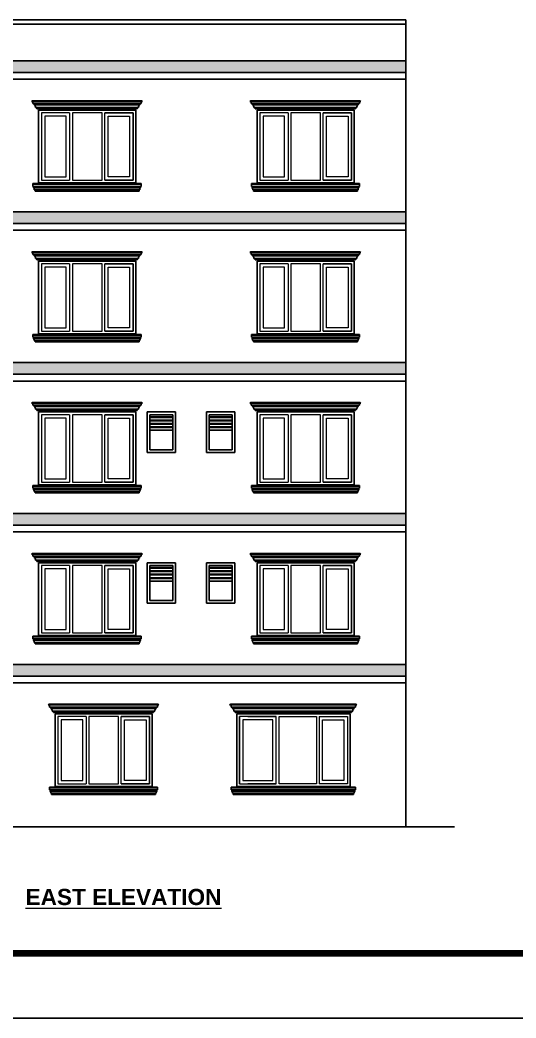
# Model space of a CAD drawing. Header units: inches. Extents: x 3672 to 10975, y -27382 to -746.
# Drawn here: x 5328 to 5696, y -27267 to -26527 of the extents above; entities that cross this region are included whole.
import ezdxf

# ---------------------------------------------------------------- set-up
doc = ezdxf.new("R2010")
doc.units = ezdxf.units.IN
doc.header["$LTSCALE"] = 17
doc.header["$MEASUREMENT"] = 0
for name, color, linetype, lineweight in [('25 BOT BAR', 12, 'Continuous', 25), ('ELEVATION', 7, 'Continuous', 25), ('OUTLINE', 1, 'Continuous', 25), ('TEXT', 231, 'Continuous', 20), ('WINDOW FRAME', 161, 'Continuous', 20)]:
    doc.layers.add(name, color=color, linetype=linetype, lineweight=lineweight)
pattern_1 = [(180, (-10990.3373, -5697.4846), (-12.75, -6), [3, -2.5, 3.5, -1.5, 4.5, -2]), (180, (-10993.3373, -5697.7346), (-12.75, -6), [2.5, -9.5, 2, -3]), (180, (-10999.3373, -5697.1096), (-12.75, -6), [1.5, -15.5]), (270, (-10990.3373, -5697.4846), (4.25, -6), [5.75, -18.25]), (270, (-10993.3373, -5697.4846), (4.25, -6), [5.625, -18.375]), (270, (-10995.8373, -5697.4846), (4.25, -6), [5.25, -18.75]), (270, (-10999.3373, -5697.1096), (4.25, -6), [5.75, -18.25]), (270, (-11000.8373, -5697.1096), (4.25, -6), [5.75, -18.25]), (270, (-11005.3373, -5697.4846), (4.25, -6), [5.5, -18.5])]

# ---------------------------------------------------------------- blocks, each defined once
blk = doc.blocks.new('cornicebelow')
at = {"layer": '25 BOT BAR'}
for p, q in [((13950.02, -21087.63), (14030.23, -21087.63)), ((13950.02, -21089.63), (13950.02, -21087.63)), ((13950.02, -21088.13), (14030.23, -21088.13)), ((13950.02, -21089.63), (14030.23, -21089.63)), ((13950.52, -21090.63), (13950.52, -21089.63)), ((13950.52, -21090.63), (14029.73, -21090.63)), ((13951.02, -21092.13), (14029.23, -21092.13)), ((13951.52, -21093.13), (13951.52, -21092.13)), ((14028.73, -21093.13), (14028.73, -21092.13)), ((14029.73, -21090.63), (14029.73, -21089.63)), ((14030.23, -21089.63), (14030.23, -21087.63)), ((13951.52, -21093.13), (14028.73, -21093.13))]:
    blk.add_line(p, q, dxfattribs=at)
for centre, start, end in [((13949.58, -21091.77), 346.21025, 50.65965), ((14030.67, -21091.77), 129.34035, 193.78975)]:
    blk.add_arc(centre, 1.48, start, end, dxfattribs=at)
blk = doc.blocks.new('corniceup')
at = {"layer": '25 BOT BAR'}
for p, q in [((13949.69, -21026.13), (13948.94, -21026.63)), ((13949.94, -21028.13), (13949.94, -21026.63)), ((13950.94, -21029.13), (13950.94, -21028.13)), ((13952.94, -21032.13), (13952.94, -21031.13)), ((14027.23, -21032.13), (14027.23, -21031.13)), ((14029.23, -21029.13), (14029.23, -21028.13)), ((14030.23, -21028.13), (14030.23, -21026.63)), ((14030.48, -21026.13), (14031.23, -21026.63))]:
    blk.add_line(p, q, dxfattribs=at)
for centre, start, end in [((13950.02, -21030.83), 351.26631, 61.86379), ((14030.15, -21030.83), 118.13621, 188.73369)]:
    blk.add_arc(centre, 1.93, start, end, dxfattribs=at)
at = {"layer": 'OUTLINE'}
for p, q in [((13948.94, -21026.63), (14031.23, -21026.63)), ((13949.69, -21026.13), (14030.48, -21026.13)), ((13949.94, -21028.13), (14030.23, -21028.13)), ((13950.94, -21029.13), (14029.23, -21029.13)), ((13951.94, -21031.13), (14028.23, -21031.13)), ((13952.94, -21032.13), (14027.23, -21032.13))]:
    blk.add_line(p, q, dxfattribs=at)
blk = doc.blocks.new('DSFFDFFD')
at = {"layer": 'ELEVATION', "linetype": 'Continuous'}
for p, q in [((-9566.27, -3437), (-9650.27, -3437)), ((-9650.27, -3437), (-9650.27, -3491)), ((-9566.27, -3491), (-9566.27, -3437)), ((-9650.27, -3491), (-9566.27, -3491))]:
    blk.add_line(p, q, dxfattribs=at)
at = {"layer": 'WINDOW FRAME'}
for p, q in [((-9627.27, -3439), (-9648.27, -3439)), ((-9648.27, -3439), (-9648.27, -3489)), ((-9629.77, -3441.5), (-9645.77, -3441.5)), ((-9645.77, -3441.5), (-9645.77, -3486.5)), ((-9629.77, -3486.5), (-9629.77, -3441.5)), ((-9627.27, -3439), (-9627.27, -3489)), ((-9597.57, -3439), (-9625.27, -3439)), ((-9625.27, -3439), (-9625.27, -3489)), ((-9597.57, -3489), (-9597.57, -3439)), ((-9574.57, -3439), (-9595.57, -3439)), ((-9595.57, -3489), (-9595.57, -3439)), ((-9595.57, -3439), (-9568.27, -3439)), ((-9595.57, -3489), (-9595.57, -3439)), ((-9593.07, -3441.5), (-9570.77, -3441.5)), ((-9593.07, -3486.5), (-9593.07, -3441.5)), ((-9570.77, -3441.5), (-9570.77, -3486.5)), ((-9568.27, -3489), (-9568.27, -3439)), ((-9568.27, -3439), (-9568.27, -3489)), ((-9648.27, -3489), (-9627.27, -3489)), ((-9645.77, -3486.5), (-9629.77, -3486.5)), ((-9625.27, -3489), (-9597.57, -3489)), ((-9595.57, -3489), (-9574.57, -3489)), ((-9568.27, -3489), (-9595.57, -3489)), ((-9570.77, -3486.5), (-9593.07, -3486.5))]:
    blk.add_line(p, q, dxfattribs=at)

msp = doc.modelspace()

# ---------------------------------------------------------------- hatches: boundary and pattern name
at = {"layer": '25 BOT BAR'}
h = msp.add_hatch(dxfattribs=at)
h.set_pattern_fill('AR-RSHKE', color=8, scale=0.5, angle=180)
h.set_pattern_definition(pattern_1)
h.paths.add_polyline_path([(5614, -26556.97), (5270.52, -26556.97), (5270.52, -26565.6), (5614, -26565.6)])
h = msp.add_hatch(dxfattribs=at)
h.set_pattern_fill('AR-RSHKE', color=8, scale=0.5, angle=180)
h.set_pattern_definition([(180, (-10990.3373, -5473.4846), (-12.75, -6), [3, -2.5, 3.5, -1.5, 4.5, -2]), (180, (-10993.3373, -5473.7346), (-12.75, -6), [2.5, -9.5, 2, -3]), (180, (-10999.3373, -5473.1096), (-12.75, -6), [1.5, -15.5]), (270, (-10990.3373, -5473.4846), (4.25, -6), [5.75, -18.25]), (270, (-10993.3373, -5473.4846), (4.25, -6), [5.625, -18.375]), (270, (-10995.8373, -5473.4846), (4.25, -6), [5.25, -18.75]), (270, (-10999.3373, -5473.1096), (4.25, -6), [5.75, -18.25]), (270, (-11000.8373, -5473.1096), (4.25, -6), [5.75, -18.25]), (270, (-11005.3373, -5473.4846), (4.25, -6), [5.5, -18.5])])
h.paths.add_polyline_path([(5614, -26668.97), (5122, -26668.97), (5112, -26677.6), (5614, -26677.6)])
h = msp.add_hatch(dxfattribs=at)
h.set_pattern_fill('AR-RSHKE', color=8, scale=0.5, angle=180)
h.set_pattern_definition([(180, (-10990.3373, -5585.4846), (-12.75, -6), [3, -2.5, 3.5, -1.5, 4.5, -2]), (180, (-10993.3373, -5585.7346), (-12.75, -6), [2.5, -9.5, 2, -3]), (180, (-10999.3373, -5585.1096), (-12.75, -6), [1.5, -15.5]), (270, (-10990.3373, -5585.4846), (4.25, -6), [5.75, -18.25]), (270, (-10993.3373, -5585.4846), (4.25, -6), [5.625, -18.375]), (270, (-10995.8373, -5585.4846), (4.25, -6), [5.25, -18.75]), (270, (-10999.3373, -5585.1096), (4.25, -6), [5.75, -18.25]), (270, (-11000.8373, -5585.1096), (4.25, -6), [5.75, -18.25]), (270, (-11005.3373, -5585.4846), (4.25, -6), [5.5, -18.5])])
h.paths.add_polyline_path([(5614, -26780.97), (5122, -26780.97), (5112, -26789.6), (5614, -26789.6)])
h = msp.add_hatch(dxfattribs=at)
h.set_pattern_fill('AR-RSHKE', color=8, scale=0.5, angle=180)
h.set_pattern_definition(pattern_1)
h.paths.add_polyline_path([(5122, -26892.97), (5112, -26901.6), (5614, -26901.6), (5614, -26892.97)])
h = msp.add_hatch(dxfattribs=at)
h.set_pattern_fill('AR-RSHKE', color=8, scale=0.5, angle=180)
h.set_pattern_definition(pattern_1)
h.paths.add_polyline_path([(5614, -27013.6), (5614, -27004.97), (5236.52, -27004.97), (5236.52, -27013.6)])

# ---------------------------------------------------------------- linework, layer by layer
msp.add_lwpolyline([(3671.9, -27267.47), (3671.9, -25022.43), (6846.71, -25022.43), (6846.71, -27267.47)], close=True)
at = {"const_width": 4.8}
msp.add_lwpolyline([(6798.71, -27219.47), (6798.71, -25070.43), (3815.9, -25070.43), (3815.9, -27219.47)], close=True, dxfattribs=at)
at = {"layer": '25 BOT BAR'}
for p, q in [((5270.52, -26526.6), (5614, -26526.6)), ((5270.52, -26529.6), (5614, -26529.6)), ((5614, -26565.6), (5614, -26526.6)), ((5270.52, -26556.97), (5614, -26556.97)), ((5270.52, -26565.6), (5614, -26565.6)), ((5614, -26677.6), (5614, -26565.6)), ((5270.52, -26570.6), (5614, -26570.6)), ((5122, -26668.97), (5614, -26668.97)), ((5112, -26677.6), (5614, -26677.6)), ((5614, -26789.6), (5614, -26677.6)), ((5116, -26682.6), (5614, -26682.6)), ((5122, -26780.97), (5614, -26780.97)), ((5112, -26789.6), (5614, -26789.6)), ((5614, -26901.6), (5614, -26789.6)), ((5116, -26794.6), (5614, -26794.6)), ((5122, -26892.97), (5614, -26892.97)), ((5112, -26901.6), (5614, -26901.6)), ((5116, -26906.6), (5614, -26906.6)), ((5614, -27013.6), (5614, -26901.6)), ((5236.52, -27004.97), (5614, -27004.97)), ((5112, -27013.6), (5614, -27013.6)), ((5116, -27018.6), (5614, -27018.6)), ((5614, -27125.6), (5614, -27013.6)), ((5483.96, -27034.6), (5483.21, -27035.1)), ((5483.96, -27034.6), (5576.75, -27034.6)), ((5576.75, -27034.6), (5577.5, -27035.1)), ((5483.21, -27035.1), (5577.5, -27035.1)), ((5484.21, -27036.6), (5484.21, -27035.1)), ((5484.21, -27036.6), (5576.5, -27036.6)), ((5485.21, -27037.6), (5485.21, -27036.6)), ((5485.21, -27037.6), (5575.5, -27037.6)), ((5486.21, -27039.6), (5574.5, -27039.6)), ((5487.21, -27040.6), (5487.21, -27039.6)), ((5487.21, -27040.6), (5573.5, -27040.6)), ((5573.5, -27040.6), (5573.5, -27039.6)), ((5575.5, -27037.6), (5575.5, -27036.6)), ((5576.5, -27036.6), (5576.5, -27035.1)), ((5484.29, -27096.1), (5576.5, -27096.1)), ((5484.29, -27098.1), (5484.29, -27096.1)), ((5484.29, -27096.6), (5576.5, -27096.6)), ((5484.29, -27098.1), (5576.5, -27098.1)), ((5484.79, -27099.1), (5484.79, -27098.1)), ((5484.79, -27099.1), (5576, -27099.1)), ((5485.29, -27100.6), (5575.5, -27100.6)), ((5485.79, -27101.6), (5485.79, -27100.6)), ((5575, -27101.6), (5575, -27100.6)), ((5576, -27099.1), (5576, -27098.1)), ((5576.5, -27098.1), (5576.5, -27096.1)), ((5485.79, -27101.6), (5575, -27101.6)), ((5154, -27125.6), (5614, -27125.6)), ((5614, -27125.6), (5650, -27125.6))]:
    msp.add_line(p, q, dxfattribs=at)
for centre, radius, start, end in [((5484.29, -27039.3), 1.93, 351.26631, 61.86379), ((5576.42, -27039.3), 1.93, 118.13621, 188.73369), ((5483.85, -27100.24), 1.48, 346.21025, 50.65965), ((5576.94, -27100.24), 1.48, 129.34035, 193.78975)]:
    msp.add_arc(centre, radius, start, end, dxfattribs=at)
at = {"layer": 'ELEVATION', "linetype": 'Continuous'}
for p, q in [((5413.52, -26593.6), (5341.52, -26593.6)), ((5341.52, -26593.6), (5341.52, -26647.6)), ((5413.52, -26647.6), (5413.52, -26593.6)), ((5575.5, -26593.6), (5503.5, -26593.6)), ((5503.5, -26593.6), (5503.5, -26647.6)), ((5575.5, -26647.6), (5575.5, -26593.6)), ((5341.52, -26647.6), (5413.52, -26647.6)), ((5503.5, -26647.6), (5575.5, -26647.6)), ((5413.52, -26705.6), (5341.52, -26705.6)), ((5341.52, -26705.6), (5341.52, -26759.6)), ((5413.52, -26759.6), (5413.52, -26705.6)), ((5575.5, -26705.6), (5503.5, -26705.6)), ((5503.5, -26705.6), (5503.5, -26759.6)), ((5575.5, -26759.6), (5575.5, -26705.6)), ((5341.52, -26759.6), (5413.52, -26759.6)), ((5503.5, -26759.6), (5575.5, -26759.6)), ((5413.52, -26817.6), (5341.52, -26817.6)), ((5341.52, -26817.6), (5341.52, -26871.6)), ((5413.52, -26871.6), (5413.52, -26817.6)), ((5575.5, -26817.6), (5503.5, -26817.6)), ((5503.5, -26817.6), (5503.5, -26871.6)), ((5575.5, -26871.6), (5575.5, -26817.6)), ((5341.52, -26871.6), (5413.52, -26871.6)), ((5503.5, -26871.6), (5575.5, -26871.6)), ((5413.52, -26929.6), (5341.52, -26929.6)), ((5341.52, -26929.6), (5341.52, -26983.6)), ((5413.52, -26983.6), (5413.52, -26929.6)), ((5575.5, -26929.6), (5503.5, -26929.6)), ((5503.5, -26929.6), (5503.5, -26983.6)), ((5575.5, -26983.6), (5575.5, -26929.6)), ((5341.52, -26983.6), (5413.52, -26983.6)), ((5503.5, -26983.6), (5575.5, -26983.6)), ((5425.76, -27041.6), (5353.76, -27041.6)), ((5353.76, -27041.6), (5353.76, -27095.6)), ((5425.76, -27095.6), (5425.76, -27041.6)), ((5353.76, -27095.6), (5425.76, -27095.6))]:
    msp.add_line(p, q, dxfattribs=at)
at = {"layer": 'OUTLINE', "color": 7}
for p, q in [((5443, -26817.6), (5422, -26817.6)), ((5422, -26817.6), (5422, -26847.6)), ((5443, -26847.6), (5443, -26817.6)), ((5487, -26817.6), (5466, -26817.6)), ((5466, -26817.6), (5466, -26847.6)), ((5487, -26847.6), (5487, -26817.6)), ((5422, -26847.6), (5443, -26847.6)), ((5466, -26847.6), (5487, -26847.6)), ((5443, -26929.6), (5422, -26929.6)), ((5422, -26929.6), (5422, -26959.6)), ((5443, -26959.6), (5443, -26929.6)), ((5487, -26929.6), (5466, -26929.6)), ((5466, -26929.6), (5466, -26959.6)), ((5487, -26959.6), (5487, -26929.6)), ((5422, -26959.6), (5443, -26959.6)), ((5466, -26959.6), (5487, -26959.6))]:
    msp.add_line(p, q, dxfattribs=at)
at = {"layer": 'OUTLINE', "color": 253, "true_color": 0x9898cc}
for p, q in [((5441, -26819.6), (5424, -26819.6)), ((5424, -26819.6), (5424, -26845.6)), ((5441, -26845.6), (5441, -26819.6)), ((5485, -26819.6), (5468, -26819.6)), ((5468, -26819.6), (5468, -26845.6)), ((5485, -26845.6), (5485, -26819.6)), ((5424, -26821.1), (5441, -26821.1)), ((5424, -26821.6), (5441, -26821.6)), ((5424, -26823.6), (5441, -26823.6)), ((5424, -26824.1), (5441, -26824.1)), ((5424, -26826.1), (5441, -26826.1)), ((5424, -26826.6), (5441, -26826.6)), ((5468, -26821.1), (5485, -26821.1)), ((5468, -26821.6), (5485, -26821.6)), ((5468, -26823.6), (5485, -26823.6)), ((5468, -26824.1), (5485, -26824.1)), ((5468, -26826.1), (5485, -26826.1)), ((5468, -26826.6), (5485, -26826.6)), ((5424, -26828.6), (5441, -26828.6)), ((5424, -26829.1), (5441, -26829.1)), ((5424, -26831.1), (5441, -26831.1)), ((5468, -26828.6), (5485, -26828.6)), ((5468, -26829.1), (5485, -26829.1)), ((5468, -26831.1), (5485, -26831.1)), ((5424, -26845.6), (5441, -26845.6)), ((5468, -26845.6), (5485, -26845.6)), ((5441, -26931.6), (5424, -26931.6)), ((5424, -26931.6), (5424, -26957.6)), ((5424, -26933.1), (5441, -26933.1)), ((5424, -26933.6), (5441, -26933.6)), ((5424, -26935.6), (5441, -26935.6)), ((5424, -26936.1), (5441, -26936.1)), ((5424, -26938.1), (5441, -26938.1)), ((5441, -26957.6), (5441, -26931.6)), ((5485, -26931.6), (5468, -26931.6)), ((5468, -26931.6), (5468, -26957.6)), ((5468, -26933.1), (5485, -26933.1)), ((5468, -26933.6), (5485, -26933.6)), ((5468, -26935.6), (5485, -26935.6)), ((5468, -26936.1), (5485, -26936.1)), ((5468, -26938.1), (5485, -26938.1)), ((5485, -26957.6), (5485, -26931.6)), ((5424, -26938.6), (5441, -26938.6)), ((5424, -26940.6), (5441, -26940.6)), ((5424, -26941.1), (5441, -26941.1)), ((5424, -26943.1), (5441, -26943.1)), ((5468, -26938.6), (5485, -26938.6)), ((5468, -26940.6), (5485, -26940.6)), ((5468, -26941.1), (5485, -26941.1)), ((5468, -26943.1), (5485, -26943.1)), ((5424, -26957.6), (5441, -26957.6)), ((5468, -26957.6), (5485, -26957.6))]:
    msp.add_line(p, q, dxfattribs=at)
at = {"layer": 'WINDOW FRAME'}
for p, q in [((5364.52, -26595.6), (5343.52, -26595.6)), ((5343.52, -26595.6), (5343.52, -26645.6)), ((5364.52, -26595.6), (5364.52, -26645.6)), ((5388.52, -26595.6), (5366.52, -26595.6)), ((5366.52, -26595.6), (5366.52, -26645.6)), ((5388.52, -26645.6), (5388.52, -26595.6)), ((5411.52, -26595.6), (5390.52, -26595.6)), ((5390.52, -26645.6), (5390.52, -26595.6)), ((5390.52, -26595.6), (5411.52, -26595.6)), ((5390.52, -26645.6), (5390.52, -26595.6)), ((5411.52, -26645.6), (5411.52, -26595.6)), ((5411.52, -26595.6), (5411.52, -26645.6)), ((5526.5, -26595.6), (5505.5, -26595.6)), ((5505.5, -26595.6), (5505.5, -26645.6)), ((5526.5, -26595.6), (5526.5, -26645.6)), ((5550.5, -26595.6), (5528.5, -26595.6)), ((5528.5, -26595.6), (5528.5, -26645.6)), ((5550.5, -26645.6), (5550.5, -26595.6)), ((5573.5, -26595.6), (5552.5, -26595.6)), ((5552.5, -26645.6), (5552.5, -26595.6)), ((5552.5, -26595.6), (5573.5, -26595.6)), ((5552.5, -26645.6), (5552.5, -26595.6)), ((5573.5, -26645.6), (5573.5, -26595.6)), ((5573.5, -26595.6), (5573.5, -26645.6)), ((5362.02, -26598.1), (5346.02, -26598.1)), ((5346.02, -26598.1), (5346.02, -26643.1)), ((5362.02, -26643.1), (5362.02, -26598.1)), ((5393.02, -26598.1), (5409.02, -26598.1)), ((5393.02, -26643.1), (5393.02, -26598.1)), ((5409.02, -26598.1), (5409.02, -26643.1)), ((5524, -26598.1), (5508, -26598.1)), ((5508, -26598.1), (5508, -26643.1)), ((5524, -26643.1), (5524, -26598.1)), ((5555, -26598.1), (5571, -26598.1)), ((5555, -26643.1), (5555, -26598.1)), ((5571, -26598.1), (5571, -26643.1)), ((5343.52, -26645.6), (5364.52, -26645.6)), ((5346.02, -26643.1), (5362.02, -26643.1)), ((5366.52, -26645.6), (5388.52, -26645.6)), ((5390.52, -26645.6), (5411.52, -26645.6)), ((5411.52, -26645.6), (5390.52, -26645.6)), ((5409.02, -26643.1), (5393.02, -26643.1)), ((5505.5, -26645.6), (5526.5, -26645.6)), ((5508, -26643.1), (5524, -26643.1)), ((5528.5, -26645.6), (5550.5, -26645.6)), ((5552.5, -26645.6), (5573.5, -26645.6)), ((5573.5, -26645.6), (5552.5, -26645.6)), ((5571, -26643.1), (5555, -26643.1)), ((5364.52, -26707.6), (5343.52, -26707.6)), ((5343.52, -26707.6), (5343.52, -26757.6)), ((5364.52, -26707.6), (5364.52, -26757.6)), ((5388.52, -26707.6), (5366.52, -26707.6)), ((5366.52, -26707.6), (5366.52, -26757.6)), ((5388.52, -26757.6), (5388.52, -26707.6)), ((5411.52, -26707.6), (5390.52, -26707.6)), ((5390.52, -26757.6), (5390.52, -26707.6)), ((5390.52, -26707.6), (5411.52, -26707.6)), ((5390.52, -26757.6), (5390.52, -26707.6)), ((5411.52, -26757.6), (5411.52, -26707.6)), ((5411.52, -26707.6), (5411.52, -26757.6)), ((5526.5, -26707.6), (5505.5, -26707.6)), ((5505.5, -26707.6), (5505.5, -26757.6)), ((5526.5, -26707.6), (5526.5, -26757.6)), ((5550.5, -26707.6), (5528.5, -26707.6)), ((5528.5, -26707.6), (5528.5, -26757.6)), ((5550.5, -26757.6), (5550.5, -26707.6)), ((5573.5, -26707.6), (5552.5, -26707.6)), ((5552.5, -26757.6), (5552.5, -26707.6)), ((5552.5, -26707.6), (5573.5, -26707.6)), ((5552.5, -26757.6), (5552.5, -26707.6)), ((5573.5, -26757.6), (5573.5, -26707.6)), ((5573.5, -26707.6), (5573.5, -26757.6)), ((5362.02, -26710.1), (5346.02, -26710.1)), ((5346.02, -26710.1), (5346.02, -26755.1)), ((5362.02, -26755.1), (5362.02, -26710.1)), ((5393.02, -26710.1), (5409.02, -26710.1)), ((5393.02, -26755.1), (5393.02, -26710.1)), ((5409.02, -26710.1), (5409.02, -26755.1)), ((5524, -26710.1), (5508, -26710.1)), ((5508, -26710.1), (5508, -26755.1)), ((5524, -26755.1), (5524, -26710.1)), ((5555, -26710.1), (5571, -26710.1)), ((5555, -26755.1), (5555, -26710.1)), ((5571, -26710.1), (5571, -26755.1)), ((5343.52, -26757.6), (5364.52, -26757.6)), ((5346.02, -26755.1), (5362.02, -26755.1)), ((5366.52, -26757.6), (5388.52, -26757.6)), ((5390.52, -26757.6), (5411.52, -26757.6)), ((5411.52, -26757.6), (5390.52, -26757.6)), ((5409.02, -26755.1), (5393.02, -26755.1)), ((5505.5, -26757.6), (5526.5, -26757.6)), ((5508, -26755.1), (5524, -26755.1)), ((5528.5, -26757.6), (5550.5, -26757.6)), ((5552.5, -26757.6), (5573.5, -26757.6)), ((5573.5, -26757.6), (5552.5, -26757.6)), ((5571, -26755.1), (5555, -26755.1)), ((5364.52, -26819.6), (5343.52, -26819.6)), ((5343.52, -26819.6), (5343.52, -26869.6)), ((5364.52, -26819.6), (5364.52, -26869.6)), ((5388.52, -26819.6), (5366.52, -26819.6)), ((5366.52, -26819.6), (5366.52, -26869.6)), ((5388.52, -26869.6), (5388.52, -26819.6)), ((5411.52, -26819.6), (5390.52, -26819.6)), ((5390.52, -26869.6), (5390.52, -26819.6)), ((5390.52, -26819.6), (5411.52, -26819.6)), ((5390.52, -26869.6), (5390.52, -26819.6)), ((5411.52, -26869.6), (5411.52, -26819.6)), ((5411.52, -26819.6), (5411.52, -26869.6)), ((5526.5, -26819.6), (5505.5, -26819.6)), ((5505.5, -26819.6), (5505.5, -26869.6)), ((5526.5, -26819.6), (5526.5, -26869.6)), ((5550.5, -26819.6), (5528.5, -26819.6)), ((5528.5, -26819.6), (5528.5, -26869.6)), ((5550.5, -26869.6), (5550.5, -26819.6)), ((5573.5, -26819.6), (5552.5, -26819.6)), ((5552.5, -26869.6), (5552.5, -26819.6)), ((5552.5, -26819.6), (5573.5, -26819.6)), ((5552.5, -26869.6), (5552.5, -26819.6)), ((5573.5, -26869.6), (5573.5, -26819.6)), ((5573.5, -26819.6), (5573.5, -26869.6)), ((5362.02, -26822.1), (5346.02, -26822.1)), ((5346.02, -26822.1), (5346.02, -26867.1)), ((5362.02, -26867.1), (5362.02, -26822.1)), ((5393.02, -26822.1), (5409.02, -26822.1)), ((5393.02, -26867.1), (5393.02, -26822.1)), ((5409.02, -26822.1), (5409.02, -26867.1)), ((5524, -26822.1), (5508, -26822.1)), ((5508, -26822.1), (5508, -26867.1)), ((5524, -26867.1), (5524, -26822.1)), ((5555, -26822.1), (5571, -26822.1)), ((5555, -26867.1), (5555, -26822.1)), ((5571, -26822.1), (5571, -26867.1)), ((5343.52, -26869.6), (5364.52, -26869.6)), ((5346.02, -26867.1), (5362.02, -26867.1)), ((5366.52, -26869.6), (5388.52, -26869.6)), ((5390.52, -26869.6), (5411.52, -26869.6)), ((5411.52, -26869.6), (5390.52, -26869.6)), ((5409.02, -26867.1), (5393.02, -26867.1)), ((5505.5, -26869.6), (5526.5, -26869.6)), ((5508, -26867.1), (5524, -26867.1)), ((5528.5, -26869.6), (5550.5, -26869.6)), ((5552.5, -26869.6), (5573.5, -26869.6)), ((5573.5, -26869.6), (5552.5, -26869.6)), ((5571, -26867.1), (5555, -26867.1)), ((5364.52, -26931.6), (5343.52, -26931.6)), ((5343.52, -26931.6), (5343.52, -26981.6)), ((5362.02, -26934.1), (5346.02, -26934.1)), ((5346.02, -26934.1), (5346.02, -26979.1)), ((5362.02, -26979.1), (5362.02, -26934.1)), ((5364.52, -26931.6), (5364.52, -26981.6)), ((5388.52, -26931.6), (5366.52, -26931.6)), ((5366.52, -26931.6), (5366.52, -26981.6)), ((5388.52, -26981.6), (5388.52, -26931.6)), ((5411.52, -26931.6), (5390.52, -26931.6)), ((5390.52, -26981.6), (5390.52, -26931.6)), ((5390.52, -26931.6), (5411.52, -26931.6)), ((5390.52, -26981.6), (5390.52, -26931.6)), ((5393.02, -26934.1), (5409.02, -26934.1)), ((5393.02, -26979.1), (5393.02, -26934.1)), ((5409.02, -26934.1), (5409.02, -26979.1)), ((5411.52, -26981.6), (5411.52, -26931.6)), ((5411.52, -26931.6), (5411.52, -26981.6)), ((5526.5, -26931.6), (5505.5, -26931.6)), ((5505.5, -26931.6), (5505.5, -26981.6)), ((5524, -26934.1), (5508, -26934.1)), ((5508, -26934.1), (5508, -26979.1)), ((5524, -26979.1), (5524, -26934.1)), ((5526.5, -26931.6), (5526.5, -26981.6)), ((5550.5, -26931.6), (5528.5, -26931.6)), ((5528.5, -26931.6), (5528.5, -26981.6)), ((5550.5, -26981.6), (5550.5, -26931.6)), ((5573.5, -26931.6), (5552.5, -26931.6)), ((5552.5, -26981.6), (5552.5, -26931.6)), ((5552.5, -26931.6), (5573.5, -26931.6)), ((5552.5, -26981.6), (5552.5, -26931.6)), ((5555, -26934.1), (5571, -26934.1)), ((5555, -26979.1), (5555, -26934.1)), ((5571, -26934.1), (5571, -26979.1)), ((5573.5, -26981.6), (5573.5, -26931.6)), ((5573.5, -26931.6), (5573.5, -26981.6)), ((5343.52, -26981.6), (5364.52, -26981.6)), ((5346.02, -26979.1), (5362.02, -26979.1)), ((5366.52, -26981.6), (5388.52, -26981.6)), ((5390.52, -26981.6), (5411.52, -26981.6)), ((5411.52, -26981.6), (5390.52, -26981.6)), ((5409.02, -26979.1), (5393.02, -26979.1)), ((5505.5, -26981.6), (5526.5, -26981.6)), ((5508, -26979.1), (5524, -26979.1)), ((5528.5, -26981.6), (5550.5, -26981.6)), ((5552.5, -26981.6), (5573.5, -26981.6)), ((5573.5, -26981.6), (5552.5, -26981.6)), ((5571, -26979.1), (5555, -26979.1)), ((5376.76, -27043.6), (5355.76, -27043.6)), ((5355.76, -27043.6), (5355.76, -27093.6)), ((5374.26, -27046.1), (5358.26, -27046.1)), ((5358.26, -27046.1), (5358.26, -27091.1)), ((5374.26, -27091.1), (5374.26, -27046.1)), ((5376.76, -27043.6), (5376.76, -27093.6)), ((5400.76, -27043.6), (5378.76, -27043.6)), ((5378.76, -27043.6), (5378.76, -27093.6)), ((5400.76, -27093.6), (5400.76, -27043.6)), ((5423.76, -27043.6), (5402.76, -27043.6)), ((5402.76, -27093.6), (5402.76, -27043.6)), ((5402.76, -27043.6), (5423.76, -27043.6)), ((5402.76, -27093.6), (5402.76, -27043.6)), ((5405.26, -27046.1), (5421.26, -27046.1)), ((5405.26, -27091.1), (5405.26, -27046.1)), ((5421.26, -27046.1), (5421.26, -27091.1)), ((5423.76, -27093.6), (5423.76, -27043.6)), ((5423.76, -27043.6), (5423.76, -27093.6)), ((5355.76, -27093.6), (5376.76, -27093.6)), ((5358.26, -27091.1), (5374.26, -27091.1)), ((5378.76, -27093.6), (5400.76, -27093.6)), ((5402.76, -27093.6), (5423.76, -27093.6)), ((5423.76, -27093.6), (5402.76, -27093.6)), ((5421.26, -27091.1), (5405.26, -27091.1))]:
    msp.add_line(p, q, dxfattribs=at)

# ---------------------------------------------------------------- block references
at = {"layer": '25 BOT BAR'}
for name, p in [('corniceup', (-8612.71, -5560.47)), ('corniceup', (-8450.73, -5560.47)), ('cornicebelow', (-8612.71, -5560.47)), ('cornicebelow', (-8450.73, -5560.47)), ('corniceup', (-8612.71, -5672.47)), ('corniceup', (-8450.73, -5672.47)), ('cornicebelow', (-8612.71, -5672.47)), ('cornicebelow', (-8450.73, -5672.47)), ('corniceup', (-8612.71, -5784.47)), ('corniceup', (-8450.73, -5784.47)), ('cornicebelow', (-8612.71, -5784.47)), ('cornicebelow', (-8450.73, -5784.47)), ('corniceup', (-8612.71, -5896.47)), ('corniceup', (-8450.73, -5896.47)), ('cornicebelow', (-8612.71, -5896.47)), ('cornicebelow', (-8450.73, -5896.47)), ('corniceup', (-8600.47, -6008.47)), ('cornicebelow', (-8600.47, -6008.47))]:
    msp.add_blockref(name, p, dxfattribs=at)
at = {"layer": '25 BOT BAR', "xscale": -1}
msp.add_blockref('DSFFDFFD', (-4077.76, -23604.6), dxfattribs=at)

# ---------------------------------------------------------------- texts
at = {"layer": 'TEXT', "insert": (5404.45, -27171.6), "char_height": 12, "width": 396.2985, "attachment_point": 2}
msp.add_mtext('{\\fArial|b1|i0|c0|p34;\\LEAST ELEVATION}', dxfattribs=at)

doc.saveas('drawing.dxf')
